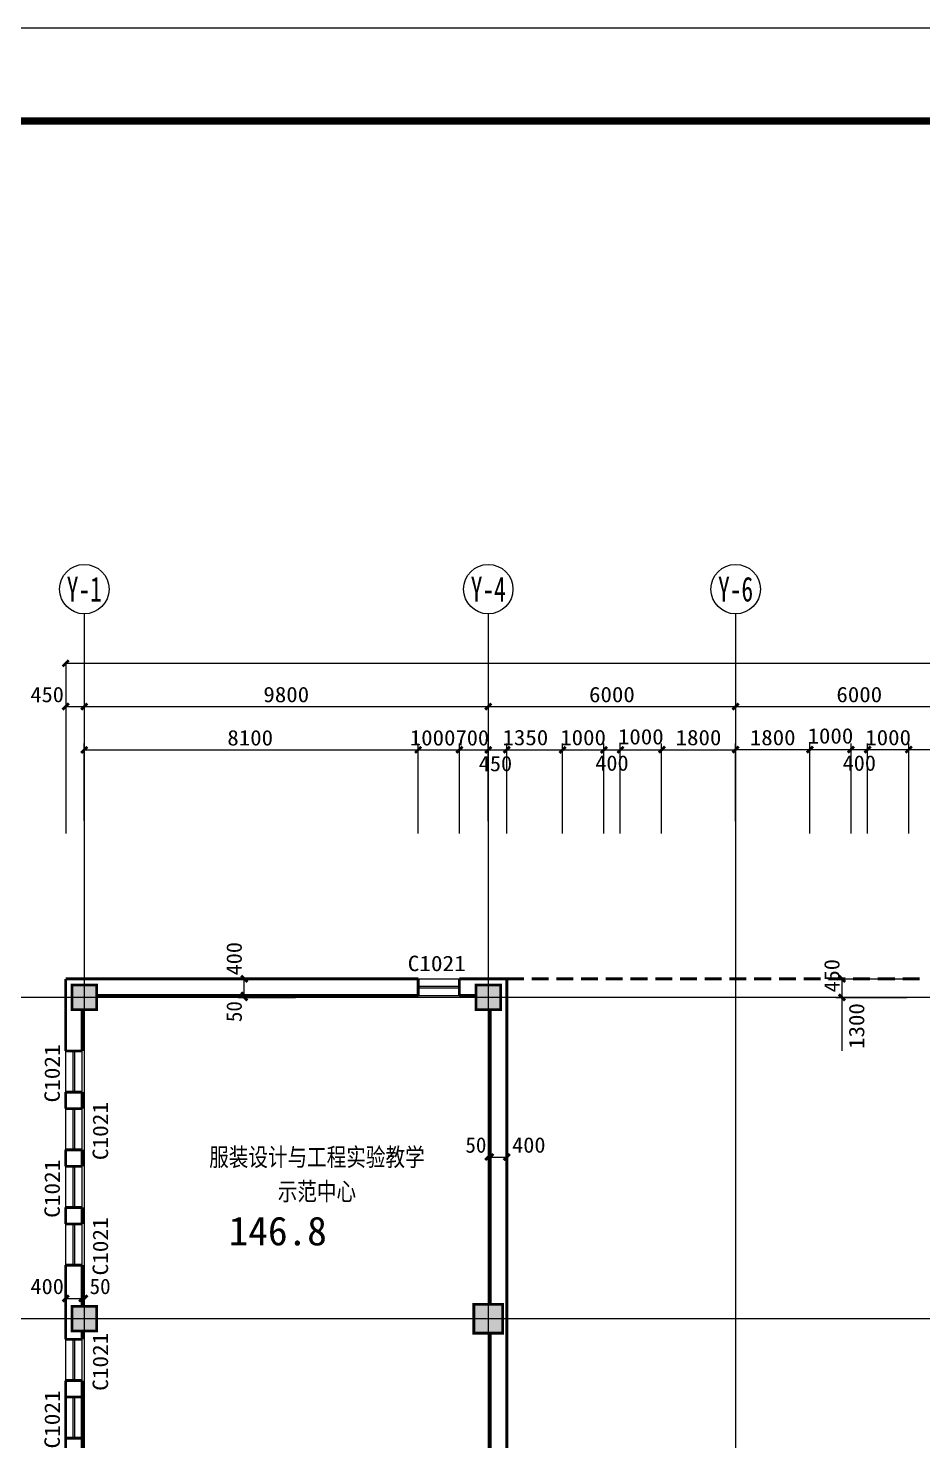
# Model space of a CAD drawing. Extents: x -307567 to 704339, y -10277 to 165507.
# Drawn here: x -74487 to -52789, y 131218 to 165506 of the extents above; entities that cross this region are included whole.
import ezdxf
from ezdxf.enums import TextEntityAlignment as Align

# ---------------------------------------------------------------- set-up
doc = ezdxf.new("R2010")
doc.units = 0
doc.header["$MEASUREMENT"] = 0
doc.layers.add('AXIS', color=7, linetype='CONTINUOUS', lineweight=5)
doc.layers.add('我的', color=255, linetype='CONTINUOUS', lineweight=0)
doc.layers.add('中文', color=4, linetype='CONTINUOUS')
doc.styles.get("Standard").update_dxf_attribs({"font": 'txt', "height": 3})

msp = doc.modelspace()

# ---------------------------------------------------------------- linework, layer by layer
at = {"layer": 'AXIS', "color": 0}
msp.add_lwpolyline([(12140.50649, 165506.4863), (-118119.60116, 165506.4863), (-118119.60116, -10277.04998), (12140.50649, -10277.04998)], close=True, dxfattribs=at)
at = {"layer": 'AXIS', "color": 0, "const_width": 180.29081}
msp.add_lwpolyline([(9886.87141, 163252.85122), (-115865.96608, 163252.85122), (-115865.96608, -8023.4149), (9886.87141, -8023.4149)], close=True, dxfattribs=at)
at = {"layer": '我的', "color": 0}
for p, q in [((-73128.06421, 151290.47349), (-73128.06421, 147990.48999)), ((-63328.12541, 151290.47349), (-63328.12541, 147990.48999)), ((-57328.15541, 151290.47349), (-57328.15541, 147990.48999)), ((-73578.06196, 150090.47949), (-73578.06196, 145960.86757)), ((-73578.06196, 150090.47949), (-19028.35912, 150090.47949)), ((-73128.06421, 149190.48399), (-73128.06421, 146684.65241)), ((-73578.06196, 149040.48474), (-73128.06421, 149040.48474)), ((-73128.06421, 149040.48474), (-63328.12541, 149040.48474)), ((-63328.12541, 149040.48474), (-57328.15541, 149040.48474)), ((-57328.15541, 149040.48474), (-51328.18541, 149040.48474)), ((-73128.06421, 146277.83071), (-73128.06421, 148140.48924)), ((-65028.10471, 145960.86757), (-65028.10471, 148140.48924)), ((-64028.13412, 145960.86757), (-64028.13412, 148140.48924)), ((-63328.12541, 146255.86732), (-63328.12541, 148146.08309)), ((-63328.12541, 146277.83071), (-63328.12541, 148140.48924)), ((-62878.12766, 145960.86757), (-62878.12766, 148140.48924)), ((-61528.13441, 145960.86757), (-61528.13441, 148146.08309)), ((-60528.12721, 145960.86757), (-60528.12721, 148146.08309)), ((-60128.15362, 145960.86757), (-60128.15362, 148146.08309)), ((-59128.14641, 145960.86757), (-59128.14641, 148146.08309)), ((-57328.15541, 146255.86732), (-57328.15541, 148146.08309)), ((-55528.16441, 145960.86757), (-55528.16441, 148146.08309)), ((-54528.15721, 145960.86757), (-54528.15721, 148146.08309)), ((-54128.18362, 145960.86757), (-54128.18362, 148146.08309)), ((-53128.17641, 145960.86757), (-53128.17641, 148146.08309)), ((-73128.06421, 147990.48999), (-57328.15541, 147990.48999)), ((-73128.06421, 147990.48999), (-57328.15541, 147990.48999)), ((-73128.06421, 147990.48999), (-73128.06421, 95170.08149)), ((-65028.10471, 147990.48999), (-64028.13412, 147990.48999)), ((-64078.12166, 147990.48999), (-63328.12541, 147990.48999)), ((-63328.12541, 147990.48999), (-63328.12541, 95170.08149)), ((-57328.15541, 147996.08384), (-55528.16441, 147996.08384)), ((-57328.15541, 147990.48999), (-57328.15541, 95170.08149)), ((-55528.16441, 147996.08384), (-54528.15721, 147996.08384)), ((-54528.15721, 147996.08384), (-54128.18362, 147996.08384)), ((-54128.18362, 147996.08384), (-53128.17641, 147996.08384)), ((-53128.17641, 147996.08384), (-51328.18541, 147996.08384)), ((-69396.39341, 142429.95261), (-68000.36768, 142429.95261)), ((-69246.39416, 142029.95156), (-69246.39416, 142429.95261)), ((-65028.10471, 142429.96177), (-64028.13412, 142429.96177)), ((-54896.38046, 142429.97092), (-53177.13857, 142429.97092)), ((-54746.38121, 141979.96402), (-54746.38121, 142429.97092)), ((-5920.96616, 141979.96402), (-79811.30716, 141979.95486)), ((-69396.39341, 142029.95156), (-68000.36768, 142029.95156)), ((-69396.39341, 141979.96402), (-68000.36768, 141979.96402)), ((-69246.39416, 141979.96402), (-69246.39416, 142029.95156)), ((-65028.10471, 142248.70657), (-64028.13412, 142248.70657)), ((-65028.10471, 142211.20676), (-64028.13412, 142211.20676)), ((-65028.10471, 142029.96071), (-64028.13412, 142029.96071)), ((-53153.11525, 141979.96402), (-54896.38046, 141979.96402)), ((-54896.38046, 141979.96402), (-53177.13857, 141979.96402)), ((-54746.38121, 140679.96746), (-54746.38121, 141979.96402)), ((-73578.06196, 139679.96941), (-73578.06196, 140679.96746)), ((-73396.82507, 139679.96941), (-73396.82507, 140679.96746)), ((-73359.32526, 139679.96941), (-73359.32526, 140679.96746)), ((-73178.08837, 139679.96941), (-73178.08837, 140679.96746)), ((-73578.06196, 138279.97946), (-73578.06196, 139279.97752)), ((-73396.82507, 138279.97946), (-73396.82507, 139279.97752)), ((-73359.32526, 138279.97946), (-73359.32526, 139279.97752)), ((-73178.08837, 138279.97946), (-73178.08837, 139279.97752)), ((-63328.12541, 138254.97654), (-63328.12541, 137541.14344)), ((-63278.13787, 138254.97654), (-63278.13787, 137541.14344)), ((-62878.12766, 138254.97654), (-62878.12766, 137541.14344)), ((-73578.06196, 136879.98952), (-73578.06196, 137879.97841)), ((-73396.82507, 136879.98952), (-73396.82507, 137879.97841)), ((-73359.32526, 136879.98952), (-73359.32526, 137879.97841)), ((-73178.08837, 136879.98952), (-73178.08837, 137879.97841)), ((-63328.12541, 138104.97729), (-63278.13787, 138104.97729)), ((-63278.13787, 138104.97729), (-62878.12766, 138104.97729)), ((-73578.06196, 135479.99041), (-73578.06196, 136479.98846)), ((-73396.82507, 135479.99041), (-73396.82507, 136479.98846)), ((-73359.32526, 135479.99041), (-73359.32526, 136479.98846)), ((-73178.08837, 135479.99041), (-73178.08837, 136479.98846)), ((-73578.06196, 134822.25139), (-73578.06196, 134303.04928)), ((-73178.08837, 134822.25139), (-73178.08837, 134480.00152)), ((-73128.06421, 134822.25139), (-73128.06421, 134303.04928)), ((-73578.06196, 134672.25214), (-73178.08837, 134672.25214)), ((-73178.08837, 134672.25214), (-73128.06421, 134672.25214)), ((-5920.96616, 134180.00302), (-79811.30716, 134179.99386)), ((-73578.06196, 132680.01052), (-73578.06196, 133679.99941)), ((-73396.82507, 132680.01052), (-73396.82507, 133679.99941)), ((-73359.32526, 132680.01052), (-73359.32526, 133679.99941)), ((-73178.08837, 132680.01052), (-73178.08837, 133679.99941)), ((-73578.06196, 131280.01141), (-73578.06196, 132280.00946)), ((-73396.82507, 131280.01141), (-73396.82507, 132280.00946)), ((-73359.32526, 131280.01141), (-73359.32526, 132280.00946)), ((-73178.08837, 131280.01141), (-73178.08837, 132280.00946))]:
    msp.add_line(p, q, dxfattribs=at)
at = {"layer": '我的', "color": 0, "const_width": 67.49966}
for points in [[(-73653.06158, 150015.47987), (-73503.06233, 150165.47912)], [(-73653.06158, 148965.48512), (-73503.06233, 149115.48437)], [(-73203.06383, 148965.48512), (-73053.06458, 149115.48437)], [(-73203.06383, 148965.48512), (-73053.06458, 149115.48437)], [(-63403.12504, 148965.48512), (-63253.12579, 149115.48437)], [(-57403.15504, 148965.48512), (-57253.15579, 149115.48437)], [(-73203.06383, 147915.49037), (-73053.06458, 148065.48962)], [(-65103.10433, 147915.49037), (-64953.10508, 148065.48962)], [(-64103.13375, 147915.49037), (-63953.1345, 148065.48962)], [(-63403.12504, 147915.49037), (-63253.12579, 148065.48962)], [(-62953.12729, 147915.49037), (-62803.12804, 148065.48962)], [(-61598.11698, 147912.42337), (-61448.11773, 148062.42262)], [(-60596.059, 147914.01638), (-60446.05975, 148064.01563)], [(-60196.04879, 147914.01638), (-60046.04954, 148064.01563)], [(-59193.14853, 147921.08421), (-59043.14928, 148071.08346)], [(-57403.15504, 147921.08421), (-57253.15579, 148071.08346)], [(-55603.16404, 147921.08421), (-55453.16479, 148071.08346)], [(-54603.15683, 147921.08421), (-54453.15758, 148071.08346)], [(-54203.18325, 147921.08421), (-54053.184, 148071.08346)], [(-53203.17604, 147921.08421), (-53053.17679, 148071.08346)], [(-73578.06196, 142429.95261), (-65028.10471, 142429.96177)], [(-73578.06196, 142429.96177), (-73578.06196, 140679.96746)], [(-73428.06271, 142279.96252), (-73428.06271, 141679.96552), (-72828.06571, 141679.96552), (-72828.06571, 142279.96252), (-73428.06271, 142279.96252), (-73428.06271, 141679.96552)], [(-69321.39379, 142504.95224), (-69171.39454, 142354.95299)], [(-65028.10471, 142029.96071), (-65028.10471, 142429.96177)], [(-62878.12766, 142429.95261), (-64028.13412, 142429.96177)], [(-64028.13412, 142029.96071), (-64028.13412, 142429.96177)], [(-63628.12391, 142279.96252), (-63628.12391, 141679.96552), (-63028.12691, 141679.96552), (-63028.12691, 142279.96252), (-63628.12391, 142279.96252), (-63628.12391, 141679.96552)], [(-62878.12766, 134180.00302), (-62878.12766, 142429.96177)], [(-62878.09104, 142429.95261), (-62464.12827, 142429.95261)], [(-62278.09404, 142429.95261), (-61864.13127, 142429.95261)], [(-61678.09704, 142429.95261), (-61264.13427, 142429.95261)], [(-61078.10004, 142429.95261), (-60664.13727, 142429.95261)], [(-60478.10304, 142429.95261), (-60064.14027, 142429.95261)], [(-59878.10604, 142429.95261), (-59464.14327, 142429.95261)], [(-59278.10904, 142429.95261), (-58864.14627, 142429.95261)], [(-58678.11204, 142429.95261), (-58264.14927, 142429.95261)], [(-58078.11504, 142429.95261), (-57664.15227, 142429.95261)], [(-57478.11804, 142429.95261), (-57064.15527, 142429.95261)], [(-56878.12104, 142429.95261), (-56464.15827, 142429.95261)], [(-56278.12404, 142429.95261), (-55864.16127, 142429.95261)], [(-55678.12704, 142429.95261), (-55264.16427, 142429.95261)], [(-55078.13004, 142429.95261), (-54664.16727, 142429.95261)], [(-54821.38084, 142504.97055), (-54671.38159, 142354.9713)], [(-54478.13304, 142429.95261), (-54064.17027, 142429.95261)], [(-53878.13604, 142429.95261), (-53464.17327, 142429.95261)], [(-53278.13904, 142429.95261), (-52864.17627, 142429.95261)], [(-72828.06571, 142029.95156), (-65028.10471, 142029.96071)], [(-69321.39379, 142104.95118), (-69171.39454, 141954.95193)], [(-69321.39379, 142054.96364), (-69171.39454, 141904.96439)], [(-63628.12391, 142029.95156), (-64028.13412, 142029.96071)], [(-54821.38084, 142054.96364), (-54671.38159, 141904.96439)], [(-54821.38084, 142054.96364), (-54671.38159, 141904.96439)], [(-73178.08837, 141679.96552), (-73178.08837, 140679.96746)], [(-63278.13787, 134529.99821), (-63278.13787, 141679.96552)], [(-73178.08837, 140679.96746), (-73578.06196, 140679.96746)], [(-73578.06196, 139279.97752), (-73578.06196, 139679.96941)], [(-73178.08837, 139679.96941), (-73578.06196, 139679.96941)], [(-73178.08837, 139279.97752), (-73178.08837, 139679.96941)], [(-73178.08837, 139279.97752), (-73578.06196, 139279.97752)], [(-73578.06196, 137879.97841), (-73578.06196, 138279.97946)], [(-73178.08837, 138279.97946), (-73578.06196, 138279.97946)], [(-73178.08837, 137879.97841), (-73178.08837, 138279.97946)], [(-63403.12504, 138029.97766), (-63253.12579, 138179.97691)], [(-63353.1375, 138029.97766), (-63203.13825, 138179.97691)], [(-62953.12729, 138029.97766), (-62803.12804, 138179.97691)], [(-73178.08837, 137879.97841), (-73578.06196, 137879.97841)], [(-73578.06196, 136479.98846), (-73578.06196, 136879.98952)], [(-73178.08837, 136879.98952), (-73578.06196, 136879.98952)], [(-73178.08837, 136479.98846), (-73178.08837, 136879.98952)], [(-73178.08837, 136479.98846), (-73578.06196, 136479.98846)], [(-73578.06196, 134180.00302), (-73578.06196, 135479.99041)], [(-73178.08837, 135479.99041), (-73578.06196, 135479.99041)], [(-73178.08837, 134480.00152), (-73178.08837, 135479.99041)], [(-73653.06158, 134597.25252), (-73503.06233, 134747.25177)], [(-73253.088, 134597.25252), (-73103.08875, 134747.25177)], [(-73203.06383, 134597.25252), (-73053.06458, 134747.25177)], [(-73428.06271, 134480.00152), (-73428.06271, 133880.00452), (-72828.06571, 133880.00452), (-72828.06571, 134480.00152), (-73428.06271, 134480.00152), (-73428.06271, 133880.00452)], [(-63678.11146, 134529.99821), (-63678.11146, 133829.99866), (-62978.13937, 133829.99866), (-62978.13937, 134529.99821), (-63678.11146, 134529.99821), (-63678.11146, 133829.99866)], [(-73578.06196, 134180.00302), (-73578.06196, 133679.99941)], [(-62878.12766, 130880.01952), (-62878.12766, 134180.00302)], [(-73178.08837, 133880.00452), (-73178.08837, 133679.99941)], [(-63278.13787, 130880.01952), (-63278.13787, 133829.99866)], [(-73178.08837, 133679.99941), (-73578.06196, 133679.99941)], [(-73578.06196, 130880.01952), (-73578.06196, 132680.01052)], [(-73578.06196, 132280.00946), (-73578.06196, 132680.01052)], [(-73178.08837, 132680.01052), (-73578.06196, 132680.01052)], [(-73178.08837, 130880.01952), (-73178.08837, 132680.01052)], [(-73178.08837, 132280.00946), (-73178.08837, 132680.01052)], [(-73178.08837, 132280.00946), (-73578.06196, 132280.00946)], [(-73578.06196, 130880.01952), (-73578.06196, 131280.01141)], [(-73178.08837, 131280.01141), (-73578.06196, 131280.01141)], [(-73178.08837, 130880.01952), (-73178.08837, 131280.01141)]]:
    msp.add_lwpolyline(points, dxfattribs=at)
at = {"layer": '我的', "color": 0}
for centre in [(-73128.06421, 151890.47049), (-63328.12541, 151890.47049), (-57328.15541, 151890.47049)]:
    msp.add_circle(centre, 599.997, dxfattribs=at)
for points in [[(-73428.06271, 142279.96252), (-72828.06571, 142279.96252), (-73428.06271, 141679.96552), (-72828.06571, 141679.96552)], [(-63628.12391, 142279.96252), (-63028.12691, 142279.96252), (-63628.12391, 141679.96552), (-63028.12691, 141679.96552)], [(-73428.06271, 134480.00152), (-72828.06571, 134480.00152), (-73428.06271, 133880.00452), (-72828.06571, 133880.00452)], [(-63678.11146, 134529.99821), (-62978.13937, 134529.99821), (-63678.11146, 133829.99866), (-62978.13937, 133829.99866)]]:
    msp.add_solid(points, dxfattribs=at)

# ---------------------------------------------------------------- texts
at = {"layer": '中文'}
for s, insert, char_height, width, attachment_point in [('{\\Ftxt,stf:宋体|c134;\\C0;服装设计与工程实验教学示范中心}', (-67484.62554, 138335.94049), 500, 5665.5115268, 2), ('146.8', (-69625.07199, 136660.48282), 700, 3299.6591959, 1)]:
    msp.add_mtext(s, dxfattribs=dict(at, insert=insert, char_height=char_height, width=width, attachment_point=attachment_point))
at = {"layer": '我的', "color": 0}
for s, height, width, p, p2 in [('Y-1', 599.997, 0.607492, (-73553.30622, 151590.47199), (-72702.82219, 151590.47199)), ('Y-4', 599.997, 0.531555, (-63753.36743, 151590.47199), (-62902.8834, 151590.47199)), ('Y-6', 599.997, 0.531555, (-57753.39743, 151590.47199), (-56902.9134, 151590.47199)), ('450', 374.998125, 0.863984, (-74433.05036, 149145.4769), (-73623.06906, 149145.4769)), ('9800', 374.998125, 0.888018, (-68783.10302, 149145.4769), (-67673.0866, 149145.4769)), ('6000', 374.998125, 0.934725, (-60883.13032, 149145.4769), (-59773.15051, 149145.4769)), ('6000', 374.998125, 0.934725, (-54883.16032, 149145.4769), (-53773.18051, 149145.4769)), ('1350', 374.998125, 0.934725, (-62983.11982, 148101.08514), (-61873.14001, 148101.08514)), ('1000', 374.998125, 1.044727, (-61583.13902, 148101.08514), (-60473.1226, 148101.08514)), ('1000', 374.998125, 1.044692, (-60183.12161, 148121.08932), (-59073.14181, 148121.08932)), ('1800', 374.998125, 0.986654, (-58783.14082, 148101.08514), (-57673.16101, 148101.08514)), ('1800', 374.998125, 0.986654, (-56983.14982, 148101.08514), (-55873.17001, 148101.08514)), ('1000', 374.998125, 1.044727, (-55583.16902, 148141.08433), (-54473.1526, 148141.08433)), ('1000', 374.998125, 1.044692, (-54183.15161, 148101.08514), (-53073.17181, 148101.08514)), ('8100', 374.998125, 0.986654, (-69658.08644, 148095.48215), (-68548.10664, 148095.48215)), ('1000', 374.998125, 1.044692, (-65233.10857, 148095.48215), (-64123.12876, 148095.48215)), ('700', 374.998125, 0.925698, (-64119.10046, 148095.48215), (-63309.11916, 148095.48215)), ('450', 374.998125, 0.864023, (-63559.13012, 147469.98784), (-62749.1122, 147469.98784)), ('400', 374.998125, 0.925698, (-60733.13107, 147481.09313), (-59923.14976, 147481.09313)), ('400', 374.998125, 0.925698, (-54733.16107, 147481.09313), (-53923.17976, 147481.09313)), ('C1021', 374.998125, 0.980859, (-65283.09611, 142617.46083), (-63873.11781, 142617.46083)), ('50', 374.998125, 0.906641, (-63883.11532, 138209.97859), (-63373.13251, 138209.97859)), ('400', 374.998125, 0.925698, (-62749.1122, 138209.97859), (-61939.1309, 138209.97859)), ('400', 374.998125, 0.925698, (-74433.05036, 134777.25345), (-73623.06906, 134777.25345)), ('50', 374.998125, 0.906706, (-72999.08536, 134777.25345), (-72489.06594, 134777.25345))]:
    msp.add_text(s, height=height, dxfattribs=dict(at, width=width)).set_placement(p, p2, align=Align.FIT)
for s, width, p, p2 in [('400', 0.925708, (-69306.37922, 142513.95183), (-69306.37922, 143323.94228)), ('450', 0.863994, (-54806.36627, 142099.96159), (-54806.36627, 142909.95204)), ('50', 0.906657, (-69306.37922, 141379.96702), (-69306.37922, 141889.95897)), ('1300', 0.98667, (-54206.36927, 140729.96416), (-54206.36927, 141839.96228)), ('C1021', 0.980866, (-73720.55392, 139429.97677), (-73720.55392, 140839.96422)), ('C1021', 0.980872, (-72550.58907, 138029.97766), (-72550.58907, 139439.97428)), ('C1021', 0.980872, (-73720.55392, 136629.98771), (-73720.55392, 138039.98433)), ('C1021', 0.980866, (-72550.58907, 135229.99777), (-72550.58907, 136639.98522)), ('C1021', 0.980872, (-72550.58907, 132430.00871), (-72550.58907, 133840.00533)), ('C1021', 0.980866, (-73720.55392, 131030.01877), (-73720.55392, 132440.00622))]:
    msp.add_text(s, height=374.998125, rotation=90, dxfattribs=dict(at, width=width)).set_placement(p, p2, align=Align.FIT)

doc.saveas('drawing.dxf')
